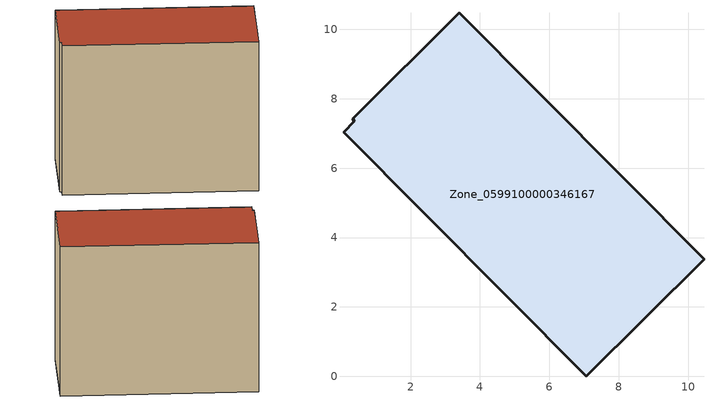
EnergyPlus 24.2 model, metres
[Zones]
Zone_0599100000346167
 floor ground (C_G): 0.07,7.03 0.38,7.35 0.33,7.43 3.4,10.48 10.46,3.38 7.06,0 z0.46
 wall outside (C_F): 10.46,3.38 3.4,10.48 0.33,7.43 0.38,7.35 0.07,7.03 7.06,0 10.46,3.38 z0.46:8.56
 roof outside (C_R): 0.38,7.35 0.07,7.03 7.06,0 10.46,3.38 3.4,10.48 0.33,7.43 z8.56
[BUILDING]
Pand.0599100000346167: North Axis=0; Terrain=City; Loads Convergence Tolerance Value=0.04; Temperature Convergence Tolerance Value=0.4; Solar Distribution=FullExterior; Maximum Number of Warmup Days=25; Minimum Number of Warmup Days=1
[Site:Location]
Rotterdam.The.Hague.AP_ZH_NLD Design_Conditions: Latitude=51.96; Longitude=4.45; Time Zone=1; Elevation=-4.5
[SITE:GROUNDTEMPERATURE:BUILDINGSURFACE]
18, 18, 18, 18, 18, 18, 18, 18, 18, 18, 18, 18
[MATERIAL] Thermal Absorptance=0.9; Solar Absorptance=0.7; Visible Absorptance=0.7
Name | Roughness | Thickness | Conductivity | Density | Specific Heat
G.TI.1992-2005 | MediumSmooth | 0.15 | 0.06 | 540 | 1210
F.TI.1992-2005 | Rough | 0.3 | 0.12 | 1920 | 840
R.TI.1992-2005 | MediumRough | 0.2 | 0.08 | 1500 | 1000
[CONSTRUCTION]
C_G: G.TI.1992-2005
C_F: F.TI.1992-2005
C_R: R.TI.1992-2005
[ZONE]
Zone_0599100000346167: Type=1; Multiplier=1; Ceiling Height=Autocalculate; Volume=Autocalculate; Floor Area=autocalculate; Part of Total Floor Area=Yes
[ZONEINFILTRATION:DESIGNFLOWRATE]
Infil_Zone_0599100000346167: Zone or ZoneList or Space or SpaceList=Zone_0599100000346167; Schedule=AlwaysOn; Design Flow Rate Calculation Method=Flow/Area; Flow Rate per Floor Area=0.0015; Constant Term Coefficient=1; Temperature Term Coefficient=0; Velocity Term Coefficient=0; Velocity Squared Term Coefficient=0
[HVACTEMPLATE:ZONE:IDEALLOADSAIRSYSTEM]
Zone_0599100000346167: Maximum Heating Supply Air Temperature=50; Minimum Cooling Supply Air Temperature=13; Maximum Heating Supply Air Humidity Ratio=0.0156; Minimum Cooling Supply Air Humidity Ratio=0.0077; Heating Limit=NoLimit; Cooling Limit=NoLimit; Dehumidification Control Type=ConstantSensibleHeatRatio; Cooling Sensible Heat Ratio=0.7; Dehumidification Setpoint=60; Humidification Control Type=None; Humidification Setpoint=30; Outdoor Air Method=None; Outdoor Air Flow Rate per Person=0.00944; Outdoor Air Flow Rate per Zone Floor Area=0; Outdoor Air Flow Rate per Zone=0; Demand Controlled Ventilation Type=None; Outdoor Air Economizer Type=NoEconomizer; Heat Recovery Type=None; Sensible Heat Recovery Effectiveness=0.7; Latent Heat Recovery Effectiveness=0.65
[ZONECONTROL:THERMOSTAT]
ThermostatControl_Zone_0599100000346167: Zone or ZoneList=Zone_0599100000346167; Control Type Schedule=DualSetpointControlType; Control 1=Thermostat_Zone_0599100000346167; Temperature Difference Between Cutout And Setpoint=0
[THERMOSTATSETPOINT:DUALSETPOINT]
Thermostat_Zone_0599100000346167: Heating Setpoint Temperature Schedule=HeatingSetpoint_Zone_0599100000346167; Cooling Setpoint Temperature Schedule=CoolingSetpoint_Zone_0599100000346167
[SCHEDULE:COMPACT]
HeatingSetpoint_Zone_0599100000346167: Through: 12/31, For: AllDays, Until: 24:00, 21
CoolingSetpoint_Zone_0599100000346167: Through: 12/31, For: AllDays, Until: 24:00, 24
DualSetpointControlType: Through: 12/31, For: AllDays, Until: 24:00, 4
AlwaysOn: Through: 12/31, For: AllDays, Until: 24:00, 1
